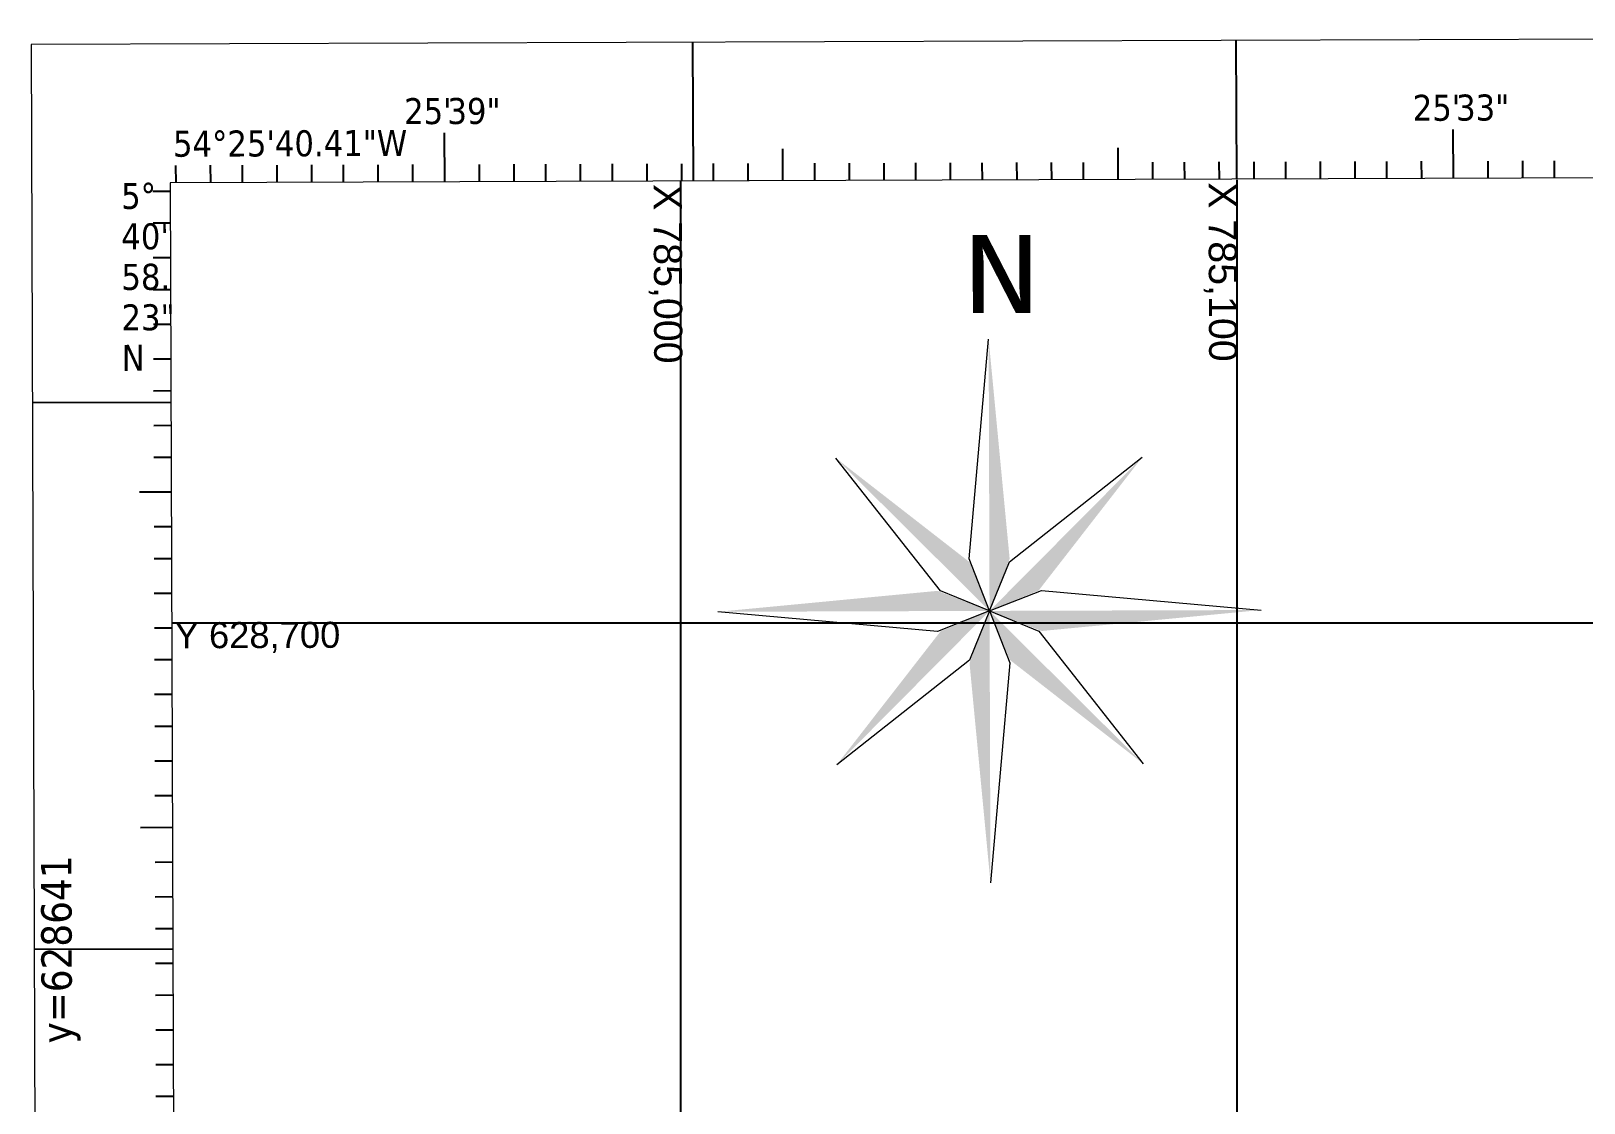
# Model space of a CAD drawing. Header units: millimetres. Extents: x 784883 to 785608, y 628235 to 628806.
# Drawn here: x 784883.3 to 785162.3, y 628613.8 to 628806.3 of the extents above; entities that cross this region are included whole.
import ezdxf

# ---------------------------------------------------------------- set-up
doc = ezdxf.new("R2010")
doc.units = ezdxf.units.MM
for name, color, linetype in [('Borders', 7, 'Continuous'), ('Lat_Lon_Grid', 7, 'Continuous'), ('NorthArrow', 7, 'Continuous'), ('Projection_Grid', 7, 'Continuous')]:
    doc.layers.add(name, color=color, linetype=linetype)

msp = doc.modelspace()

# ---------------------------------------------------------------- hatches: boundary and pattern name
at = {"layer": 'NorthArrow', "true_color": 0x000000}
for points in [[(785055.49, 628702.16), (785055.33, 628750.97), (785059.1, 628711.52), (785055.49, 628702.16)], [(785055.49, 628702.16), (785027.88, 628729.59), (785051.83, 628710.97), (785055.49, 628702.16)], [(785055.49, 628702.16), (785082.93, 628729.77), (785064.31, 628705.82), (785055.49, 628702.16)], [(785055.49, 628702.16), (785006.68, 628702), (785046.13, 628705.76), (785055.49, 628702.16)], [(785055.49, 628702.16), (785028.06, 628674.54), (785046.68, 628698.49), (785055.49, 628702.16)], [(785055.49, 628702.16), (785055.66, 628653.34), (785051.89, 628692.8), (785055.49, 628702.16)], [(785055.49, 628702.16), (785104.31, 628702.32), (785064.85, 628698.55), (785055.49, 628702.16)], [(785055.49, 628702.16), (785083.11, 628674.72), (785059.16, 628693.34), (785055.49, 628702.16)]]:
    msp.add_hatch(color=18, dxfattribs=at).paths.add_polyline_path(points, flags=0)

# ---------------------------------------------------------------- linework, layer by layer
at = {"layer": 'Borders', "color": 18, "linetype": 'Continuous', "lineweight": 20, "true_color": 0x000000}
for p, q in [((785606.16, 628806.29), (784883.26, 628803.89)), ((784883.26, 628803.89), (784885.15, 628234.72)), ((785581.31, 628781.28), (784908.27, 628779.05)), ((784908.27, 628779.05), (784909.99, 628259.73))]:
    msp.add_line(p, q, dxfattribs=at)
at = {"layer": 'Lat_Lon_Grid', "color": 18, "linetype": 'Continuous', "true_color": 0x000000}
for p, q in [((785002.27, 628779.36), (785002.18, 628804.29)), ((785099.9, 628779.68), (785099.82, 628804.61)), ((784957.61, 628779.21), (784957.58, 628788.04)), ((785138.85, 628779.81), (785138.82, 628788.64)), ((785018.37, 628779.41), (785018.35, 628785.13)), ((785078.61, 628779.61), (785078.59, 628785.33)), ((784909.31, 628779.05), (784909.3, 628782.17)), ((784915.54, 628779.07), (784915.53, 628782.19)), ((784921.25, 628779.09), (784921.24, 628782.21)), ((784927.48, 628779.11), (784927.47, 628782.23)), ((784933.72, 628779.13), (784933.71, 628782.25)), ((784939.43, 628779.15), (784939.42, 628782.27)), ((784945.66, 628779.17), (784945.65, 628782.29)), ((784951.89, 628779.19), (784951.88, 628782.31)), ((784963.84, 628779.23), (784963.83, 628782.35)), ((784970.07, 628779.25), (784970.06, 628782.37)), ((784975.78, 628779.27), (784975.77, 628782.39)), ((784982.01, 628779.29), (784982, 628782.41)), ((784987.73, 628779.31), (784987.72, 628782.43)), ((784993.96, 628779.33), (784993.95, 628782.45)), ((785000.19, 628779.35), (785000.18, 628782.47)), ((785005.9, 628779.37), (785005.89, 628782.49)), ((785012.13, 628779.39), (785012.12, 628782.51)), ((785024.08, 628779.43), (785024.07, 628782.55)), ((785030.31, 628779.45), (785030.3, 628782.57)), ((785036.54, 628779.47), (785036.53, 628782.59)), ((785042.25, 628779.49), (785042.24, 628782.61)), ((785048.49, 628779.51), (785048.48, 628782.63)), ((785054.2, 628779.53), (785054.19, 628782.65)), ((785060.43, 628779.55), (785060.42, 628782.67)), ((785066.66, 628779.57), (785066.65, 628782.69)), ((785072.38, 628779.59), (785072.37, 628782.71)), ((785084.84, 628779.63), (785084.83, 628782.75)), ((785090.55, 628779.65), (785090.54, 628782.77)), ((785096.78, 628779.67), (785096.77, 628782.79)), ((785103.02, 628779.7), (785103.01, 628782.81)), ((785108.73, 628779.71), (785108.72, 628782.83)), ((785114.96, 628779.73), (785114.95, 628782.85)), ((785121.19, 628779.76), (785121.18, 628782.87)), ((785126.9, 628779.77), (785126.89, 628782.89)), ((785133.14, 628779.79), (785133.13, 628782.91)), ((785145.08, 628779.83), (785145.07, 628782.95)), ((785151.31, 628779.86), (785151.3, 628782.97)), ((785157.02, 628779.87), (785157.01, 628782.99)), ((784908.28, 628777.49), (784905.16, 628777.48)), ((784908.29, 628771.78), (784905.18, 628771.77)), ((784908.31, 628765.55), (784905.2, 628765.54)), ((784908.33, 628759.83), (784905.22, 628759.82)), ((784908.35, 628753.6), (784905.24, 628753.59)), ((784908.38, 628747.37), (784905.26, 628747.36)), ((784908.4, 628739.58), (784883.47, 628739.5)), ((784908.39, 628741.66), (784905.28, 628741.65)), ((784908.41, 628735.43), (784905.3, 628735.42)), ((784908.43, 628729.71), (784905.32, 628729.7)), ((784908.45, 628723.48), (784902.74, 628723.46)), ((784908.47, 628717.25), (784905.36, 628717.24)), ((784908.49, 628711.54), (784905.38, 628711.53)), ((784908.51, 628705.31), (784905.4, 628705.3)), ((784908.54, 628699.07), (784905.42, 628699.06)), ((784908.55, 628693.36), (784905.44, 628693.35)), ((784908.57, 628687.13), (784905.46, 628687.12)), ((784908.59, 628681.42), (784905.48, 628681.41)), ((784908.61, 628675.18), (784905.5, 628675.17)), ((784908.64, 628668.95), (784905.52, 628668.94)), ((784908.65, 628663.24), (784902.94, 628663.22)), ((784908.67, 628657.01), (784905.56, 628657)), ((784908.7, 628650.78), (784905.58, 628650.77)), ((784908.71, 628645.06), (784905.6, 628645.05)), ((784908.73, 628641.43), (784883.8, 628641.35)), ((784908.73, 628638.83), (784905.62, 628638.82)), ((784908.75, 628633.12), (784905.64, 628633.11)), ((784908.77, 628626.89), (784905.66, 628626.88)), ((784908.8, 628620.66), (784905.68, 628620.65)), ((784908.81, 628614.94), (784905.7, 628614.93))]:
    msp.add_line(p, q, dxfattribs=at)
at = {"layer": 'NorthArrow', "color": 18, "linetype": 'Continuous', "lineweight": 20, "true_color": 0x000000}
for points in [[(785055.49, 628702.16, 0), (785051.83, 628711.49, 0), (785055.33, 628750.97, 0)], [(785055.49, 628702.16, 0), (785046.65, 628705.76, 0), (785027.88, 628729.59, 0)], [(785055.49, 628702.16, 0), (785059.1, 628711, 0), (785082.93, 628729.77, 0)], [(785055.49, 628702.16, 0), (785064.83, 628705.82, 0), (785104.31, 628702.32, 0)], [(785055.49, 628702.16, 0), (785046.16, 628698.49, 0), (785006.68, 628702, 0)], [(785055.49, 628702.16, 0), (785051.89, 628693.32, 0), (785028.06, 628674.54, 0)], [(785055.49, 628702.16, 0), (785059.16, 628692.82, 0), (785055.66, 628653.34, 0)], [(785055.49, 628702.16, 0), (785064.34, 628698.55, 0), (785083.11, 628674.72, 0)]]:
    msp.add_polyline3d(points, dxfattribs=at)
at = {"layer": 'Projection_Grid', "color": 18, "linetype": 'Continuous', "true_color": 0x000000}
for p, q in [((785000, 628260.11), (785000, 628779.27)), ((785100, 628260.44), (785100, 628779.6)), ((784908.63, 628700), (785581.48, 628700))]:
    msp.add_line(p, q, dxfattribs=at)

# ---------------------------------------------------------------- texts
at = {"layer": 'Lat_Lon_Grid', "color": 18, "true_color": 0x000000}
for s, insert, char_height, width, attachment_point, rotation in [("{\\fTahoma|b0|i0|c1|p0;25'}", (785131.53, 628794.85), 4.6739, 243.0437, 1, 0.19), ('{\\fTahoma|b0|i0|c1|p0;33"}', (785139.32, 628794.88), 4.6739, 243.0437, 1, 0.19), ("{\\fTahoma|b0|i0|c1|p0;25'}", (784950.29, 628794.25), 4.6739, 243.0437, 1, 0.19), ('{\\fTahoma|b0|i0|c1|p0;39"}', (784958.07, 628794.27), 4.6739, 243.0437, 1, 0.19), ('{\\fTahoma|b0|i0|c1|p0;54°25\'40.41"W}', (784908.76, 628788.4), 4.6739, 336.5221, 1, 0.19), ('{\\fTahoma|b0|i0|c1|p0;5°}', (784899.44, 628779.02), 4.6739, 233.6959, 1, 0.19), ("{\\fTahoma|b0|i0|c1|p0;40'}", (784899.47, 628771.75), 4.6739, 243.0437, 1, 0.19), ('{\\fTahoma|b0|i0|c1|p0;58.}', (784899.49, 628764.48), 4.6739, 243.0437, 1, 0.19), ('{\\fTahoma|b0|i0|c1|p0;23"}', (784899.51, 628757.21), 4.6739, 243.0437, 1, 0.19), ('{\\fTahoma|b0|i0|c1|p0;N}', (784899.54, 628749.94), 4.6739, 224.348, 1, 0.19), ('{\\fTahoma|b0|i0|c1|p0;y=628641}', (784892.11, 628641.37), 5.4529, 338.08, 8, 90.19)]:
    msp.add_mtext(s, dxfattribs=dict(at, insert=insert, char_height=char_height, width=width, attachment_point=attachment_point, rotation=rotation))
at = {"layer": 'NorthArrow', "color": 18, "true_color": 0x000000, "insert": (785050.6, 628769.65), "char_height": 14.0218, "width": 813.2616, "attachment_point": 1, "rotation": 0.19}
msp.add_mtext('{\\fCourier New|b0|i0|c1|p0;N}', dxfattribs=at)
at = {"layer": 'Projection_Grid', "color": 18, "true_color": 0x000000, "attachment_point": 1}
for s, insert, char_height, width, rotation in [('{\\fMicrosoft Sans Serif|b0|i0|c1|p0;X\\~785,000}', (785000.19, 628778.83), 5.0634, 475.9606, 270.19), ('{\\fMicrosoft Sans Serif|b0|i0|c1|p0;X\\~785,100}', (785099.9, 628779.17), 5.0634, 475.9606, 270.19), ('{\\fMicrosoft Sans Serif|b0|i0|c1|p0;Y\\~628,700}', (784909.05, 628700.11), 4.6739, 439.3482, 0.19)]:
    msp.add_mtext(s, dxfattribs=dict(at, insert=insert, char_height=char_height, width=width, rotation=rotation))

doc.saveas('drawing.dxf')
